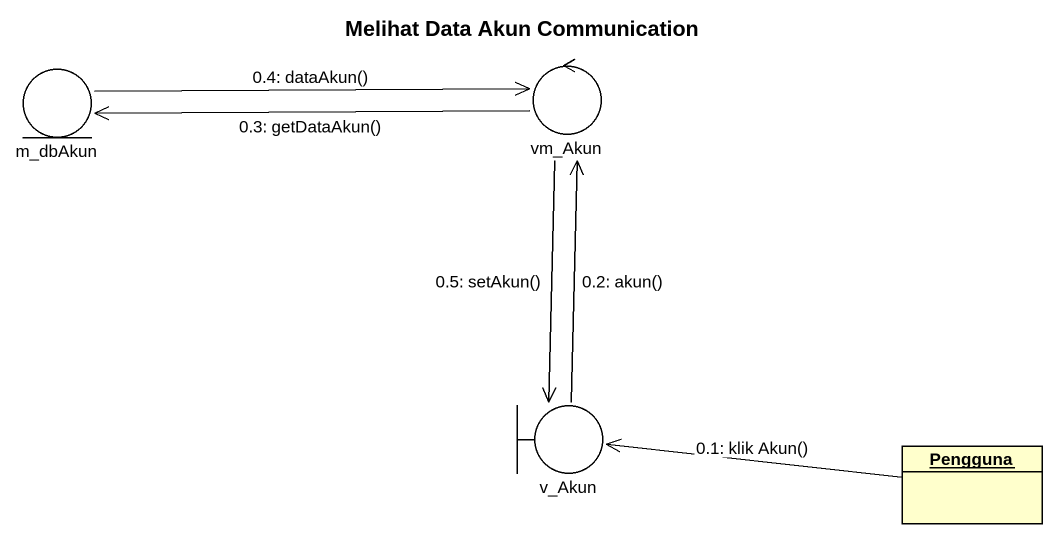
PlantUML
@startuml
title Melihat Data Akun Communication
allowmixing
hide circle
hide empty members
entity m_dbAkun
control vm_Akun
boundary v_Akun
object Pengguna
Pengguna -left-> v_Akun : 0.1: klik Akun()
v_Akun -up-> vm_Akun : 0.2: akun()
vm_Akun -left-> m_dbAkun : 0.3: getDataAkun()
m_dbAkun -right-> vm_Akun : 0.4: dataAkun()
vm_Akun --> v_Akun : 0.5: setAkun()
@enduml
